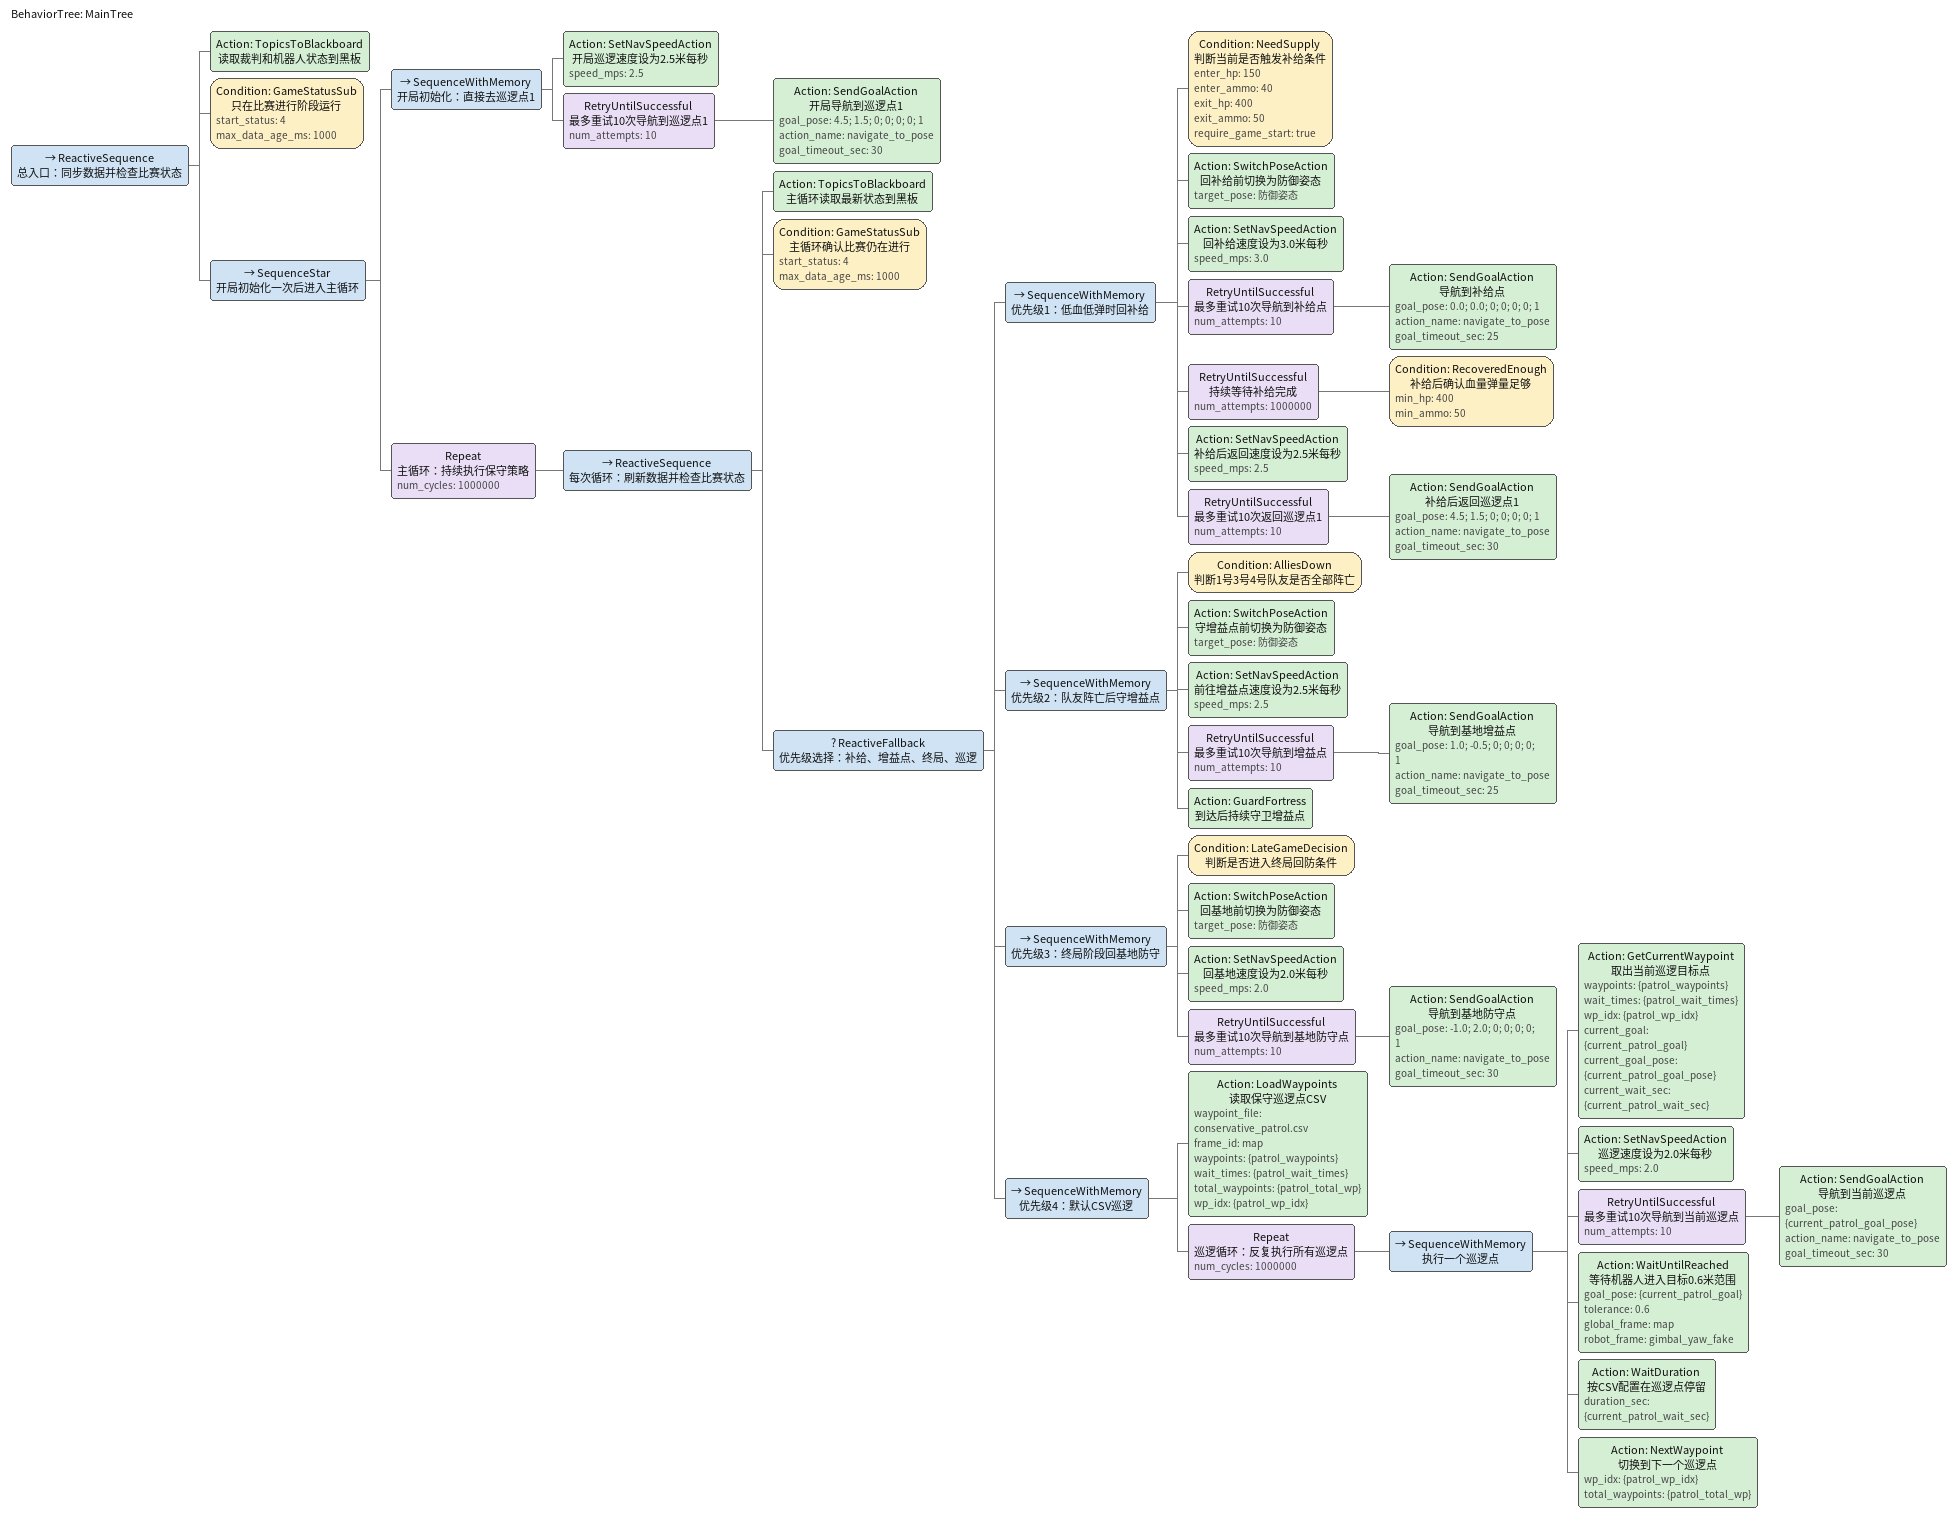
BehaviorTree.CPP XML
<?xml version="1.0" encoding="UTF-8"?>

<root main_tree_to_execute="MainTree">
  <BehaviorTree ID="MainTree">
    <ReactiveSequence name="总入口：同步数据并检查比赛状态">
      <Action ID="TopicsToBlackboard" name="读取裁判和机器人状态到黑板"/>
      <Condition ID="GameStatusSub" name="只在比赛进行阶段运行"
                 start_status="4" max_data_age_ms="1000"/>

      <SequenceStar name="开局初始化一次后进入主循环">
        <SequenceWithMemory name="开局初始化：直接去巡逻点1">
          <Action ID="SetNavSpeedAction" name="开局巡逻速度设为2.5米每秒"
                  speed_mps="2.5"/>
          <RetryUntilSuccessful name="最多重试10次导航到巡逻点1"
                                num_attempts="10">
            <Action ID="SendGoalAction" name="开局导航到巡逻点1"
                   goal_pose="4.5; 1.5; 0; 0; 0; 0; 1"
                   action_name="navigate_to_pose"
                   goal_timeout_sec="30"/>
          </RetryUntilSuccessful>
        </SequenceWithMemory>

        <Repeat name="主循环：持续执行保守策略" num_cycles="1000000">
          <ReactiveSequence name="每次循环：刷新数据并检查比赛状态">
            <Action ID="TopicsToBlackboard" name="主循环读取最新状态到黑板"/>
            <Condition ID="GameStatusSub" name="主循环确认比赛仍在进行"
                       start_status="4" max_data_age_ms="1000"/>

            <ReactiveFallback name="优先级选择：补给、增益点、终局、巡逻">
              <SequenceWithMemory name="优先级1：低血低弹时回补给">
                <Condition ID="NeedSupply" name="判断当前是否触发补给条件"
                           enter_hp="150" enter_ammo="40"
                           exit_hp="400" exit_ammo="50"
                           require_game_start="true"/>
                <Action ID="SwitchPoseAction" name="回补给前切换为防御姿态"
                        target_pose="防御姿态"/>
                <Action ID="SetNavSpeedAction" name="回补给速度设为3.0米每秒"
                        speed_mps="3.0"/>
                <RetryUntilSuccessful name="最多重试10次导航到补给点"
                                      num_attempts="10">
                  <Action ID="SendGoalAction" name="导航到补给点"
                         goal_pose="0.0; 0.0; 0; 0; 0; 0; 1"
                         action_name="navigate_to_pose"
                         goal_timeout_sec="25"/>
                </RetryUntilSuccessful>
                <RetryUntilSuccessful name="持续等待补给完成"
                                      num_attempts="1000000">
                  <Condition ID="RecoveredEnough" name="补给后确认血量弹量足够"
                             min_hp="400" min_ammo="50"/>
                </RetryUntilSuccessful>
                <Action ID="SetNavSpeedAction" name="补给后返回速度设为2.5米每秒"
                        speed_mps="2.5"/>
                <RetryUntilSuccessful name="最多重试10次返回巡逻点1"
                                      num_attempts="10">
                  <Action ID="SendGoalAction" name="补给后返回巡逻点1"
                         goal_pose="4.5; 1.5; 0; 0; 0; 0; 1"
                         action_name="navigate_to_pose"
                         goal_timeout_sec="30"/>
                </RetryUntilSuccessful>
              </SequenceWithMemory>

              <SequenceWithMemory name="优先级2：队友阵亡后守增益点">
                <Condition ID="AlliesDown" name="判断1号3号4号队友是否全部阵亡"/>
                <Action ID="SwitchPoseAction" name="守增益点前切换为防御姿态"
                        target_pose="防御姿态"/>
                <Action ID="SetNavSpeedAction" name="前往增益点速度设为2.5米每秒"
                        speed_mps="2.5"/>
                <RetryUntilSuccessful name="最多重试10次导航到增益点"
                                      num_attempts="10">
                  <Action ID="SendGoalAction" name="导航到基地增益点"
                         goal_pose="1.0; -0.5; 0; 0; 0; 0; 1"
                         action_name="navigate_to_pose"
                         goal_timeout_sec="25"/>
                </RetryUntilSuccessful>
                <Action ID="GuardFortress" name="到达后持续守卫增益点"/>
              </SequenceWithMemory>

              <SequenceWithMemory name="优先级3：终局阶段回基地防守">
                <Condition ID="LateGameDecision" name="判断是否进入终局回防条件"/>
                <Action ID="SwitchPoseAction" name="回基地前切换为防御姿态"
                        target_pose="防御姿态"/>
                <Action ID="SetNavSpeedAction" name="回基地速度设为2.0米每秒"
                        speed_mps="2.0"/>
                <RetryUntilSuccessful name="最多重试10次导航到基地防守点"
                                      num_attempts="10">
                  <Action ID="SendGoalAction" name="导航到基地防守点"
                         goal_pose="-1.0; 2.0; 0; 0; 0; 0; 1"
                         action_name="navigate_to_pose"
                         goal_timeout_sec="30"/>
                </RetryUntilSuccessful>
              </SequenceWithMemory>

              <SequenceWithMemory name="优先级4：默认CSV巡逻">
                <Action ID="LoadWaypoints" name="读取保守巡逻点CSV"
                       waypoint_file="conservative_patrol.csv"
                       frame_id="map"
                       waypoints="{patrol_waypoints}"
                       wait_times="{patrol_wait_times}"
                       total_waypoints="{patrol_total_wp}"
                       wp_idx="{patrol_wp_idx}"/>
                <Repeat name="巡逻循环：反复执行所有巡逻点"
                        num_cycles="1000000">
                  <SequenceWithMemory name="执行一个巡逻点">
                    <Action ID="GetCurrentWaypoint" name="取出当前巡逻目标点"
                           waypoints="{patrol_waypoints}"
                           wait_times="{patrol_wait_times}"
                           wp_idx="{patrol_wp_idx}"
                           current_goal="{current_patrol_goal}"
                           current_goal_pose="{current_patrol_goal_pose}"
                           current_wait_sec="{current_patrol_wait_sec}"/>
                    <Action ID="SetNavSpeedAction" name="巡逻速度设为2.0米每秒"
                            speed_mps="2.0"/>
                    <RetryUntilSuccessful name="最多重试10次导航到当前巡逻点"
                                          num_attempts="10">
                      <Action ID="SendGoalAction" name="导航到当前巡逻点"
                             goal_pose="{current_patrol_goal_pose}"
                             action_name="navigate_to_pose"
                             goal_timeout_sec="30"/>
                    </RetryUntilSuccessful>
                    <Action ID="WaitUntilReached" name="等待机器人进入目标0.6米范围"
                           goal_pose="{current_patrol_goal}"
                           tolerance="0.6"
                           global_frame="map"
                           robot_frame="gimbal_yaw_fake"/>
                    <Action ID="WaitDuration" name="按CSV配置在巡逻点停留"
                            duration_sec="{current_patrol_wait_sec}"/>
                    <Action ID="NextWaypoint" name="切换到下一个巡逻点"
                           wp_idx="{patrol_wp_idx}"
                           total_waypoints="{patrol_total_wp}"/>
                  </SequenceWithMemory>
                </Repeat>
              </SequenceWithMemory>
            </ReactiveFallback>
          </ReactiveSequence>
        </Repeat>
      </SequenceStar>
    </ReactiveSequence>
  </BehaviorTree>
</root>
